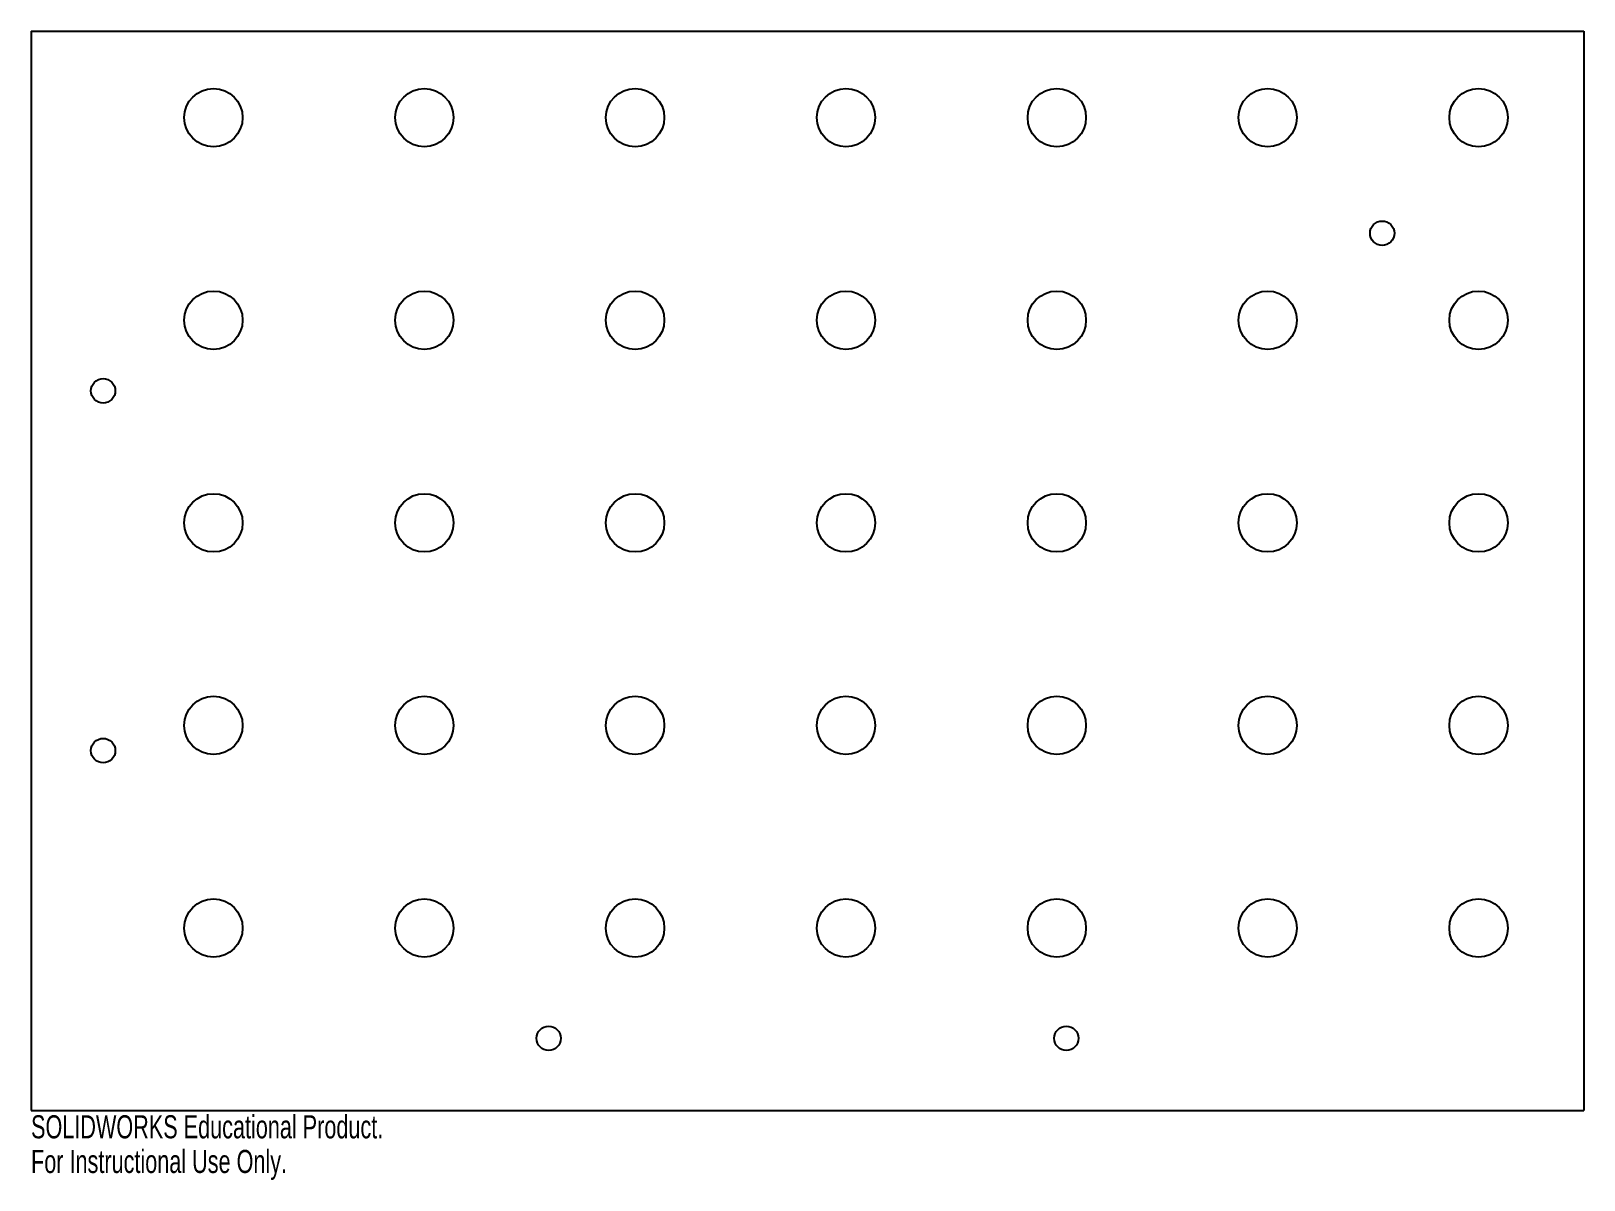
# Model space of a CAD drawing. Header units: millimetres. Extents: x -457 to -132, y -350 to -109.
import ezdxf

# ---------------------------------------------------------------- set-up
doc = ezdxf.new("R2010")
doc.units = ezdxf.units.MM
doc.styles.add('SLDTEXTSTYLE0', font='TXT', dxfattribs={"width": 0.7})

msp = doc.modelspace()

# ---------------------------------------------------------------- linework, layer by layer
at = {"color": 7, "linetype": 'Continuous', "lineweight": 25}
for p, q in [((-457.2, -109.1), (-132.32, -109.1)), ((-457.2, -109.1), (-457.2, -335)), ((-132.32, -109.1), (-132.32, -335)), ((-457.2, -335), (-132.32, -335))]:
    msp.add_line(p, q, dxfattribs=at)
for centre, radius in [((-419.04, -127.22), 6.1), ((-374.93, -127.22), 6.1), ((-330.82, -127.22), 6.1), ((-286.71, -127.22), 6.1), ((-242.6, -127.22), 6.1), ((-198.49, -127.22), 6.1), ((-154.38, -127.22), 6.1), ((-174.53, -151.41), 2.55), ((-419.04, -169.62), 6.1), ((-374.93, -169.62), 6.1), ((-330.82, -169.62), 6.1), ((-286.71, -169.62), 6.1), ((-242.6, -169.62), 6.1), ((-198.49, -169.62), 6.1), ((-154.38, -169.62), 6.1), ((-442.12, -184.4), 2.55), ((-419.04, -212.03), 6.1), ((-374.93, -212.03), 6.1), ((-330.82, -212.03), 6.1), ((-286.71, -212.03), 6.1), ((-242.6, -212.03), 6.1), ((-198.49, -212.03), 6.1), ((-154.38, -212.03), 6.1), ((-419.04, -254.43), 6.1), ((-374.93, -254.43), 6.1), ((-330.82, -254.43), 6.1), ((-286.71, -254.43), 6.1), ((-242.6, -254.43), 6.1), ((-198.49, -254.43), 6.1), ((-154.38, -254.43), 6.1), ((-442.12, -259.7), 2.55), ((-419.04, -296.84), 6.1), ((-374.93, -296.84), 6.1), ((-330.82, -296.84), 6.1), ((-286.71, -296.84), 6.1), ((-242.6, -296.84), 6.1), ((-198.49, -296.84), 6.1), ((-154.38, -296.84), 6.1), ((-348.91, -319.92), 2.55), ((-240.62, -319.92), 2.55)]:
    msp.add_circle(centre, radius, dxfattribs=at)

# ---------------------------------------------------------------- texts
at = {"color": 7, "linetype": 'Continuous', "char_height": 4.8336, "attachment_point": 1, "style": 'SLDTEXTSTYLE0'}
for s, insert in [('SOLIDWORKS Educational Product.', (-457.2, -336.02)), ('For Instructional Use Only.', (-457.2, -343.27))]:
    msp.add_mtext(s, dxfattribs=dict(at, insert=insert))

doc.saveas('drawing.dxf')
